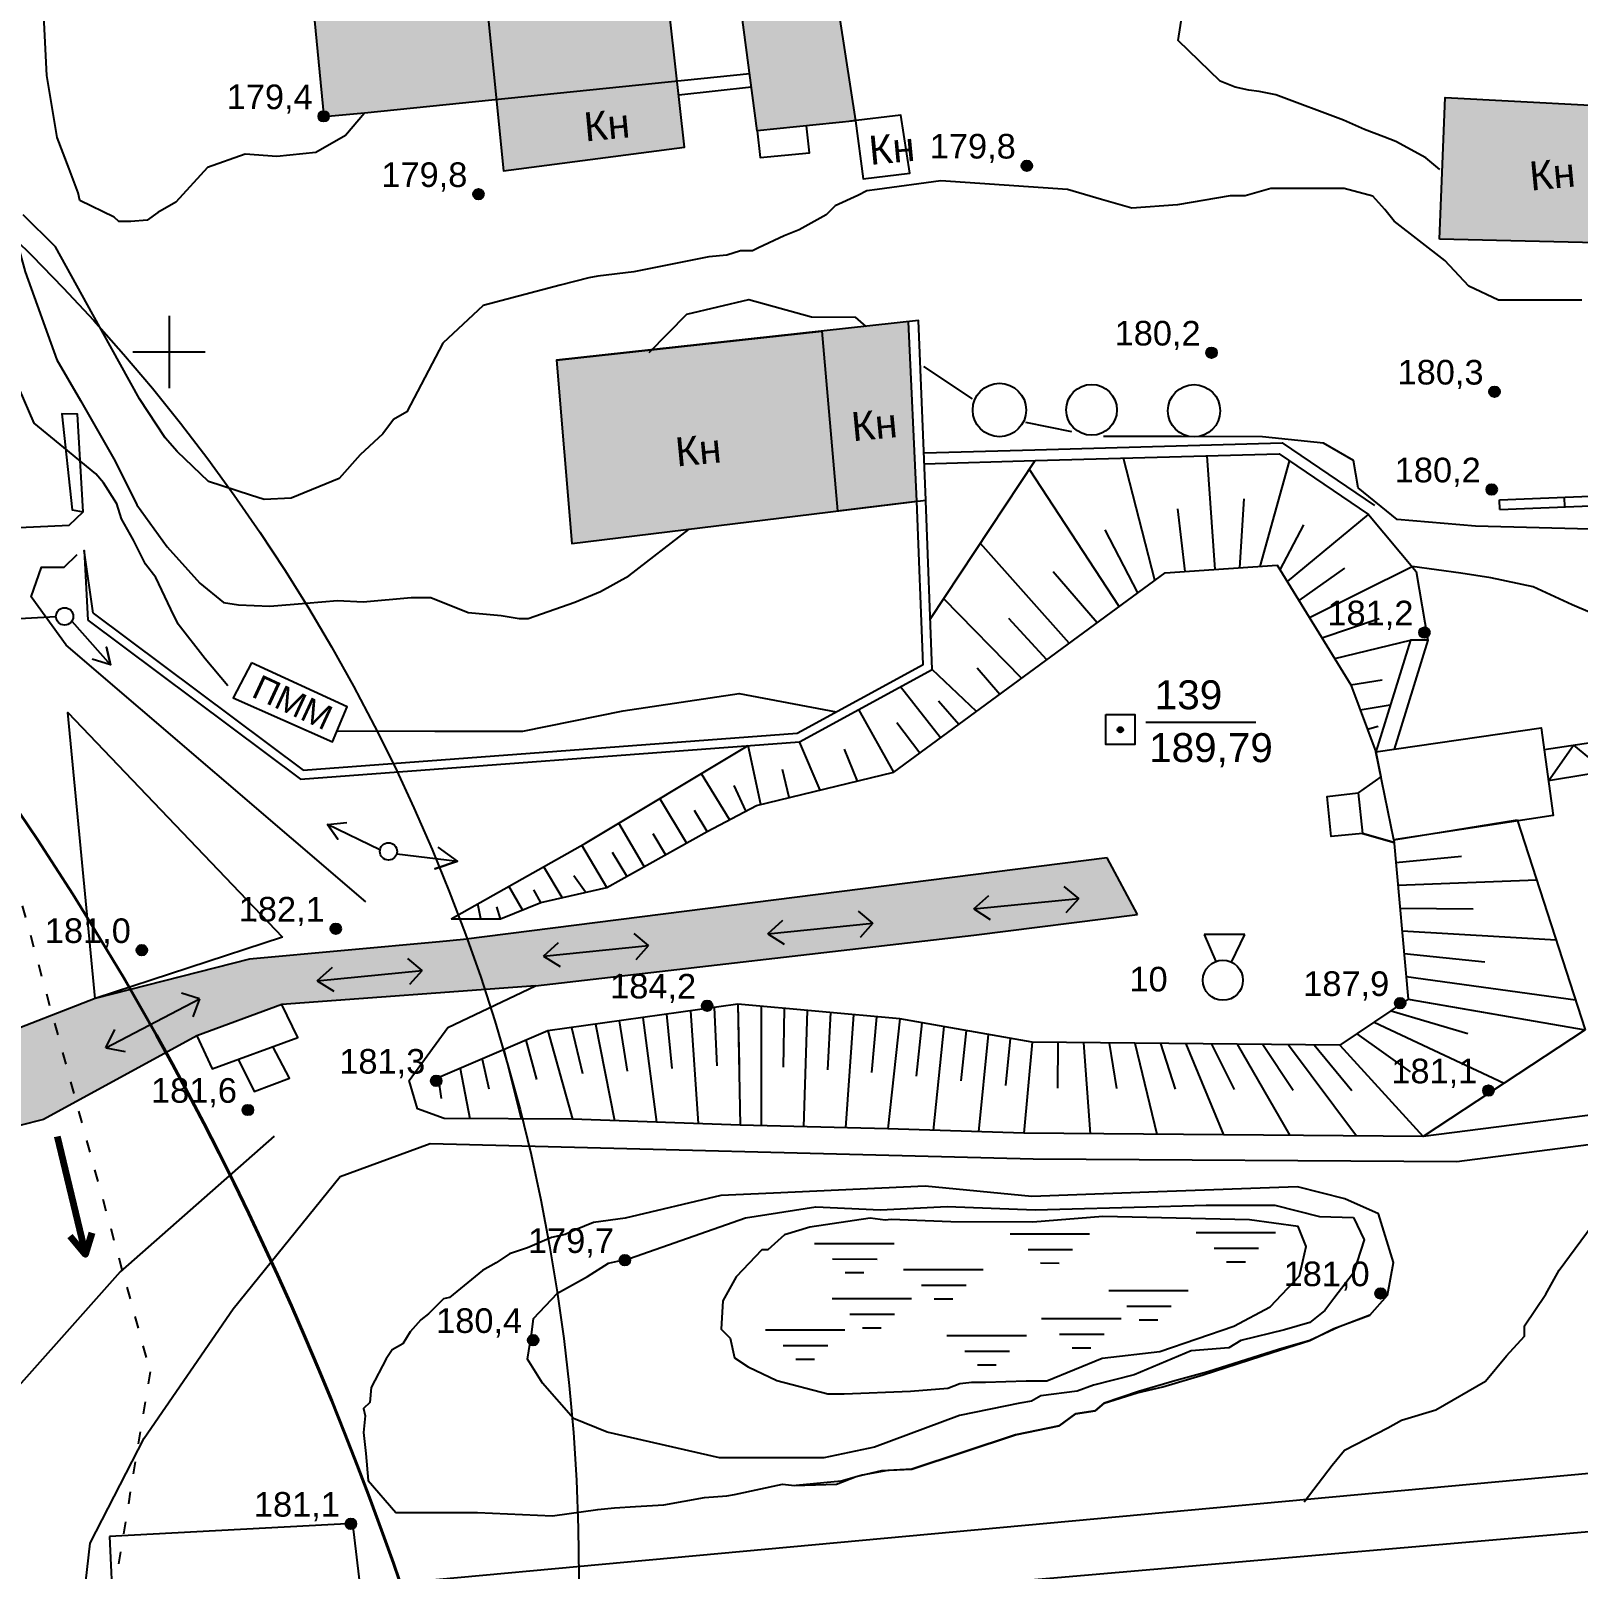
# Model space of a CAD drawing. Header units: millimetres. Extents: x 6127 to 9314, y 4730 to 7085.
# Drawn here: x 7380.9 to 7594.6, y 6031.9 to 6244.3 of the extents above; entities that cross this region are included whole.
import ezdxf

# ---------------------------------------------------------------- set-up
doc = ezdxf.new("R2010")
doc.units = ezdxf.units.MM
doc.header["$LTSCALE"] = 0.7
doc.linetypes.add('ACAD_ISO03W100', pattern=[30, 12, -18])
for name, color, linetype in [('болото', 84, 'Continuous'), ('відм', 14, 'Continuous'), ('горизонталі', 22, 'Continuous'), ('Откос', 7, 'Continuous'), ('чорн', 255, 'Continuous')]:
    doc.layers.add(name, color=color, linetype=linetype)
doc.layers.add('ИзосеймРадиус', color=90, linetype='Continuous', lineweight=30)
doc.styles.get("Standard").update_dxf_attribs({"font": 'arial.ttf'})

msp = doc.modelspace()

# ---------------------------------------------------------------- hatches: boundary and pattern name
at = {"ltscale": 0.2, "true_color": 0x000000, "transparency": 33554687}
h = msp.add_hatch(color=18, dxfattribs=at)
h.dxf.hatch_style = 1
h.paths.add_polyline_path([(7370.78, 6103.28), (7368.88, 6102.54), (7374.05, 6091.77), (7376.05, 6092.28)])
h.paths.add_polyline_path([(7383.86, 6108.36), (7370.78, 6103.28), (7376.05, 6092.28), (7382.64, 6093.97), (7387.13, 6096.42)])
h.paths.add_polyline_path([(7403.83, 6105.51), (7415.57, 6109.82), (7450.63, 6112.41), (7511.18, 6119.43), (7533.78, 6122.26), (7529.57, 6130.11), (7440.65, 6118.81), (7437.33, 6118.51), (7411.1, 6116.09), (7389.76, 6110.65), (7383.86, 6108.36), (7387.13, 6096.42)])
h.paths.add_polyline_path([(7374.05, 6091.77), (7368.88, 6102.54), (7347.88, 6094.38), (7333.47, 6087.53), (7323.83, 6080.6), (7320.84, 6074.05), (7315.75, 6054.86), (7314.59, 6043.47), (7324.86, 6032.14), (7325.59, 6042.21), (7330.12, 6063.92), (7333.85, 6076.02), (7340.94, 6082.76), (7350.12, 6085.65)])
h.paths.add_polyline_path([(7365.39, 6088.44), (7378.97, 6088.43), (7378.98, 6095.43), (7365.39, 6095.45)], flags=9)
h.paths.add_polyline_path([(7459.55, 6108.81), (7473.14, 6108.79), (7473.15, 6115.8), (7459.56, 6115.81)], flags=25)
at = {"layer": 'відм', "ltscale": 0.2, "true_color": 0x000000}
h = msp.add_hatch(color=18, dxfattribs=at)
h.dxf.hatch_style = 1
h.paths.add_polyline_path([(7422.08, 6232.53, 1), (7420.62, 6232.53, 1)])
h = msp.add_hatch(color=18, dxfattribs=at)
h.dxf.hatch_style = 1
h.paths.add_polyline_path([(7519.23, 6225.7, 1), (7517.76, 6225.7, 1)])
h = msp.add_hatch(color=18, dxfattribs=at)
h.dxf.hatch_style = 1
h.paths.add_polyline_path([(7443.46, 6221.77, 1), (7442, 6221.77, 1)])
h = msp.add_hatch(color=18, dxfattribs=at)
h.dxf.hatch_style = 1
h.paths.add_polyline_path([(7544.75, 6199.88, 1), (7543.29, 6199.88, 1)])
h = msp.add_hatch(color=18, dxfattribs=at)
h.dxf.hatch_style = 1
h.paths.add_polyline_path([(7583.84, 6194.49, 1), (7582.38, 6194.49, 1)])
h = msp.add_hatch(color=18, dxfattribs=at)
h.dxf.hatch_style = 1
h.paths.add_polyline_path([(7583.46, 6180.97, 1), (7581.99, 6180.98, 1)])
h = msp.add_hatch(color=18, dxfattribs=at)
h.dxf.hatch_style = 1
h.paths.add_polyline_path([(7574.16, 6161.22, 1), (7572.69, 6161.23, 1)])
h = msp.add_hatch(color=18, dxfattribs=at)
h.dxf.hatch_style = 1
h.paths.add_polyline_path([(7423.75, 6120.31, 1), (7422.29, 6120.31, 1)])
h = msp.add_hatch(color=18, dxfattribs=at)
h.dxf.hatch_style = 1
h.paths.add_polyline_path([(7396.96, 6117.34, 1), (7395.5, 6117.34, 1)])
h = msp.add_hatch(color=18, dxfattribs=at)
h.dxf.hatch_style = 1
h.paths.add_polyline_path([(7475.06, 6109.67, 1), (7473.6, 6109.67, 1)])
h = msp.add_hatch(color=18, dxfattribs=at)
h.dxf.hatch_style = 1
h.paths.add_polyline_path([(7570.81, 6110.02, 1), (7569.35, 6110.02, 1)])
h = msp.add_hatch(color=18, dxfattribs=at)
h.dxf.hatch_style = 1
h.paths.add_polyline_path([(7437.64, 6099.29, 1), (7436.18, 6099.3, 1)])
h = msp.add_hatch(color=18, dxfattribs=at)
h.dxf.hatch_style = 1
h.paths.add_polyline_path([(7582.99, 6097.95, 1), (7581.52, 6097.95, 1)])
h = msp.add_hatch(color=18, dxfattribs=at)
h.dxf.hatch_style = 1
h.paths.add_polyline_path([(7411.62, 6095.27, 1), (7410.16, 6095.27, 1)])
h = msp.add_hatch(color=18, dxfattribs=at)
h.dxf.hatch_style = 1
h.paths.add_polyline_path([(7463.7, 6074.52, 1), (7462.24, 6074.52, 1)])
h = msp.add_hatch(color=18, dxfattribs=at)
h.dxf.hatch_style = 1
h.paths.add_polyline_path([(7568.1, 6069.93, 1), (7566.64, 6069.93, 1)])
h = msp.add_hatch(color=18, dxfattribs=at)
h.dxf.hatch_style = 1
h.paths.add_polyline_path([(7451.02, 6063.47, 1), (7449.56, 6063.47, 1)])
at = {"layer": 'чорн', "ltscale": 0.2}
h = msp.add_hatch(color=2, dxfattribs=at)
h.dxf.hatch_style = 1
h.paths.add_polyline_path([(7089.1, 6451.68), (7081.98, 6435.76), (7110.77, 6424.73), (7117.27, 6440.45)])
h.paths.add_polyline_path([(7142.42, 6422.35), (7135.94, 6417.95), (7142.08, 6408.81), (7139.29, 6406.61), (7144.8, 6399.87), (7153.1, 6405.91), (7153.26, 6407.27)])
h.paths.add_polyline_path([(7167.57, 6467.14), (7161.37, 6460.44), (7176.32, 6447.96), (7186.31, 6458.86), (7181.36, 6462.95), (7177.65, 6459.21)])
h.paths.add_polyline_path([(7337.2, 6163.56), (7317.34, 6169.78), (7314.83, 6161.88), (7335.27, 6155.81)])
h.paths.add_polyline_path([(7442.68, 6259.93, -0.347605), (7442.59, 6260.83), (7441.99, 6266.81), (7439.88, 6293.76), (7415.69, 6291.4), (7421.32, 6233.26, -0.429974), (7422.08, 6232.52), (7426.98, 6232.96), (7445.21, 6234.83)])
h.paths.add_polyline_path([(7467.35, 6262.85), (7443.71, 6259.9, -0.319893), (7442.86, 6259.79), (7442.7, 6259.77), (7445.21, 6234.83), (7470.18, 6237.38)])
h.paths.add_polyline_path([(7470.18, 6237.38), (7445.21, 6234.83), (7446.19, 6224.99), (7471.19, 6228.29)])
h.paths.add_polyline_path([(7490.17, 6202.85), (7453.53, 6198.83), (7455.63, 6173.52), (7492.33, 6178.02)])
h.paths.add_polyline_path([(7502.15, 6204.16), (7490.17, 6202.85), (7492.33, 6178.02), (7503.32, 6179.37)])
h.paths.add_polyline_path([(7489.79, 6264.41), (7484.64, 6263.85), (7484.21, 6266.64), (7476.61, 6265.78), (7481.26, 6230.53), (7494.81, 6231.9)])
h.paths.add_polyline_path([(7605.91, 6233.57), (7576.31, 6235.14), (7575.5, 6215.55), (7605.11, 6214.88)])
h.paths.add_polyline_path([(7635.46, 6231.28), (7616.46, 6232.2), (7615.78, 6219.39), (7634.86, 6218.65)])
h.paths.add_polyline_path([(7629.1, 6237.04), (7616.76, 6237.44), (7616.46, 6232.2), (7629.1, 6231.59)])
h.paths.add_polyline_path([(7541.73, 6281.35), (7539.44, 6275.22), (7543.85, 6273.77), (7543.04, 6272.05), (7551.3, 6269.4), (7552.62, 6272.72), (7578.65, 6264.84), (7579.55, 6267.98), (7579.55, 6269.81)])
h.paths.add_polyline_path([(7607.16, 6261.15), (7582.56, 6262.48), (7582.55, 6254.24), (7607.15, 6253.63)])
h.paths.add_polyline_path([(7657.49, 6203.44), (7643.22, 6202.27), (7645.02, 6189.86), (7658.59, 6191.58)])
h.paths.add_polyline_path([(7634.29, 6198.53), (7600.66, 6194.64), (7601.56, 6187.72), (7601.95, 6184.1), (7635.22, 6188.13)])
h.paths.add_polyline_path([(7643.46, 6096.07), (7629.22, 6094.03), (7629.87, 6087.95), (7632.94, 6088.41), (7633.21, 6086.21), (7636.12, 6086.6), (7635.87, 6088.8), (7638.97, 6089.28), (7639.31, 6086.81), (7642.08, 6087.17), (7641.78, 6089.71), (7644.34, 6090.06)])
h.paths.add_polyline_path([(7094.55, 6434.2), (7101.96, 6431.47), (7104.38, 6438.05), (7096.97, 6440.78)], flags=24)
h.paths.add_polyline_path([(7139.86, 6410.84), (7144.87, 6404.74), (7150.29, 6409.18), (7145.27, 6415.29)], flags=25)
h.paths.add_polyline_path([(7168.77, 6455.18), (7176.18, 6452.45), (7178.6, 6459.03), (7171.19, 6461.76)], flags=24)
h.paths.add_polyline_path([(7427.66, 6260.39), (7435.96, 6261.18), (7435.18, 6269.38), (7426.88, 6268.59)], flags=24)
h.paths.add_polyline_path([(7452.2, 6247.57), (7460.5, 6248.36), (7459.72, 6256.56), (7451.42, 6255.77)], flags=24)
h.paths.add_polyline_path([(7456.28, 6226.73), (7464.58, 6227.52), (7463.8, 6235.73), (7455.5, 6234.94)], flags=24)
h.paths.add_polyline_path([(7468.9, 6181.83), (7477.2, 6182.62), (7476.42, 6190.83), (7468.12, 6190.04)], flags=24)
h.paths.add_polyline_path([(7493.22, 6185.32), (7501.53, 6186.11), (7500.75, 6194.32), (7492.44, 6193.53)], flags=24)
h.paths.add_polyline_path([(7480.81, 6242.64), (7489.11, 6243.43), (7488.33, 6251.63), (7480.02, 6250.84)], flags=24)
h.paths.add_polyline_path([(7586.89, 6219.95), (7595.2, 6220.74), (7594.42, 6228.94), (7586.11, 6228.15)], flags=24)
h.paths.add_polyline_path([(7621.86, 6220.53), (7630.16, 6221.32), (7629.38, 6229.53), (7621.08, 6228.74)], flags=24)
h.paths.add_polyline_path([(7544.36, 6271.72), (7552.66, 6272.51), (7551.88, 6280.71), (7543.58, 6279.92)], flags=24)
h.paths.add_polyline_path([(7589.26, 6253.03), (7597.57, 6253.82), (7596.79, 6262.03), (7588.48, 6261.24)], flags=9)
h.paths.add_polyline_path([(7647.29, 6193.03), (7655.59, 6193.82), (7654.81, 6202.03), (7646.51, 6201.24)], flags=24)
h.paths.add_polyline_path([(7615.11, 6184.68), (7623.41, 6185.47), (7622.63, 6193.68), (7614.33, 6192.89)], flags=25)
h.paths.add_polyline_path([(7631.58, 6087.21), (7639.89, 6088), (7639.1, 6096.2), (7630.8, 6095.41)], flags=9)
at = {"layer": 'чорн', "ltscale": 0.2, "true_color": 0x000000}
h = msp.add_hatch(color=18, dxfattribs=at)
h.dxf.hatch_style = 1
h.paths.add_polyline_path([(7531.79, 6147.8, 1), (7531.04, 6147.8, 1)])
h = msp.add_hatch(color=18, dxfattribs=at)
h.dxf.hatch_style = 1
h.paths.add_polyline_path([(7425.85, 6038.1, 1), (7424.38, 6038.1, 1)])

# ---------------------------------------------------------------- linework, layer by layer
at = {"color": 18, "ltscale": 0.2, "true_color": 0x000000, "transparency": 33554687}
for points in [[(7533.78, 6122.26), (7529.57, 6130.11)], [(7437.33, 6118.51), (7411.1, 6116.09), (7389.76, 6110.65), (7347.88, 6094.38)], [(7450.63, 6112.41), (7415.57, 6109.82)]]:
    msp.add_lwpolyline(points, dxfattribs=at)
at = {"color": 1, "ltscale": 0.2, "transparency": 33554687}
for centre, radius in [((7198.6, 6030.85), 258), ((7156.58, 5857.88), 246)]:
    msp.add_circle(centre, radius, dxfattribs=at)
at = {"layer": 'болото', "color": 18, "ltscale": 0.2, "true_color": 0x000000}
for points in [[(7489.17, 6076.85), (7500.15, 6076.83)], [(7516.19, 6078.18), (7527.17, 6078.17)], [(7541.9, 6078.34), (7552.87, 6078.33)], [(7491.65, 6074.69), (7497.8, 6074.68)], [(7518.66, 6076.02), (7524.82, 6076.02)], [(7544.37, 6076.18), (7550.52, 6076.18)], [(7493.38, 6072.8), (7495.96, 6072.8)], [(7501.47, 6073.25), (7512.45, 6073.23)], [(7520.39, 6074.14), (7522.98, 6074.13)], [(7546.1, 6074.3), (7548.69, 6074.29)], [(7503.95, 6071.09), (7510.1, 6071.08)], [(7529.82, 6070.34), (7540.79, 6070.33)], [(7491.58, 6069.22), (7502.56, 6069.21)], [(7505.68, 6069.2), (7508.26, 6069.2)], [(7532.29, 6068.18), (7538.44, 6068.18)], [(7494.05, 6067.06), (7500.21, 6067.06)], [(7520.54, 6066.46), (7531.52, 6066.45)], [(7534.02, 6066.3), (7536.61, 6066.29)], [(7482.38, 6064.92), (7493.36, 6064.9)], [(7495.78, 6065.18), (7498.37, 6065.17)], [(7507.45, 6064.11), (7518.43, 6064.1)], [(7523.02, 6064.31), (7529.17, 6064.3)], [(7484.85, 6062.76), (7491, 6062.75)], [(7509.92, 6061.95), (7516.08, 6061.95)], [(7524.75, 6062.42), (7527.34, 6062.42)], [(7486.58, 6060.87), (7489.17, 6060.87)], [(7511.66, 6060.07), (7514.24, 6060.06)]]:
    msp.add_lwpolyline(points, dxfattribs=at)
at = {"layer": 'відм', "color": 18, "ltscale": 0.2, "true_color": 0x000000}
for centre in [(7421.35, 6232.53), (7518.49, 6225.7), (7442.73, 6221.77), (7544.02, 6199.88), (7583.11, 6194.49), (7582.72, 6180.98), (7573.42, 6161.22), (7423.02, 6120.31), (7396.23, 6117.34), (7474.33, 6109.67), (7570.08, 6110.02), (7436.91, 6099.3), (7582.26, 6097.95), (7410.89, 6095.27), (7462.97, 6074.52), (7567.37, 6069.93), (7450.29, 6063.47)]:
    msp.add_circle(centre, 0.733, dxfattribs=at)
at = {"layer": 'горизонталі', "color": 18, "true_color": 0x000000}
for points in [[(7575.55, 6225.17), (7573.63, 6226.78), (7569.48, 6229.07), (7567.82, 6229.69), (7565.13, 6230.73), (7562.22, 6231.98), (7552.89, 6235.52), (7550.61, 6235.94), (7549.16, 6236.15), (7547.29, 6236.56), (7545.22, 6237.4), (7539.41, 6243.01), (7540.04, 6247.15), (7542.92, 6249.81), (7545.78, 6252.33), (7548.49, 6254.33), (7548.9, 6254.74), (7551.4, 6255.78), (7560.88, 6259.71), (7566.83, 6262.94)], [(7410.52, 6227.29), (7405.32, 6225.48), (7400.93, 6220.68), (7398.44, 6219.23), (7396.98, 6218.2), (7394.7, 6217.99), (7393.04, 6217.99), (7392.42, 6218.62), (7387.65, 6220.9), (7387.44, 6221.94), (7386.2, 6225.26), (7384.55, 6229.62), (7383.1, 6238.16), (7382.7, 6246.39)], [(7426.98, 6232.96), (7424.38, 6229.9), (7420.27, 6227.54), (7414.88, 6226.98), (7410.52, 6227.29)], [(7595.18, 6207.12), (7583.65, 6207.13), (7579.55, 6209.07), (7576.22, 6212.63), (7569.25, 6218.05), (7567.95, 6219.65), (7566.29, 6221.52), (7562.35, 6222.57), (7559.24, 6222.57), (7552.19, 6222.58), (7548.66, 6221.54), (7546.58, 6221.55), (7539.32, 6220.31), (7533.01, 6219.83), (7528.8, 6221.02), (7524.12, 6222.44), (7506.61, 6223.62), (7497.83, 6222.43), (7496.37, 6222.23), (7495.13, 6221.61), (7492.01, 6220.16), (7490.77, 6218.91), (7487.03, 6216.84), (7484.95, 6216.02), (7481.42, 6214.36), (7480.59, 6213.95), (7478.93, 6213.95), (7477.07, 6213.33), (7474.58, 6213.12), (7464.2, 6211.06), (7459.22, 6210.44), (7457.97, 6210.24), (7454.03, 6209.21), (7443.38, 6206.42), (7437.83, 6201.18), (7432.86, 6191.73), (7430.98, 6190.67), (7429.52, 6188.69), (7426.41, 6185.79), (7423.5, 6182.48), (7416.86, 6179.79), (7413.12, 6179.58), (7411.25, 6180.21), (7405.45, 6182.08), (7401.09, 6186.24), (7399.44, 6188.11), (7395.92, 6193.52), (7389.48, 6205.15), (7384.3, 6214.52), (7379.83, 6218.92)], [(7378.17, 6218.09), (7380.13, 6211.06), (7384.5, 6198.89), (7387.74, 6193.28), (7392.56, 6184.9), (7395.53, 6178.88), (7399.75, 6173.06), (7404.23, 6168.03), (7407.52, 6165.36), (7409.58, 6165.06), (7413.93, 6164.85), (7418.91, 6165.26), (7423.27, 6165.67), (7426.8, 6165.46), (7433.44, 6166.07), (7436.14, 6166.07), (7441.32, 6163.99), (7445.88, 6163.57), (7448.37, 6163.15), (7449.62, 6163.15), (7456.05, 6165.42), (7459.58, 6166.87), (7463.53, 6169.06), (7471.86, 6175.49)], [(7466.34, 6199.91), (7471.52, 6205.2), (7480.07, 6207.24), (7488.74, 6204.82), (7494.76, 6204.81), (7496.23, 6203.49)], [(7504.2, 6197.98), (7510.93, 6193.52)], [(7408.11, 6153.86), (7405, 6157.6), (7401.27, 6162.38), (7400.24, 6164.45), (7398.17, 6168.81), (7396.72, 6170.68), (7395.06, 6174), (7393.41, 6176.91), (7392.79, 6178.99), (7390.92, 6181.89), (7389.89, 6183.14), (7385.43, 6186.8), (7381.34, 6190.16), (7379.3, 6194.92)], [(7518.33, 6190.29), (7524.68, 6189)], [(7596.31, 6175.49), (7580.49, 6175.9), (7569.65, 6176.83), (7564.29, 6181.19), (7563.63, 6184.99), (7559.46, 6187.36), (7551.03, 6188.28), (7539.84, 6188.3), (7529.07, 6188.31)], [(7694.05, 6173.86), (7688.86, 6173.45), (7685.54, 6171.59), (7677.65, 6169.94), (7666.24, 6167.87), (7665.2, 6167.67), (7662.5, 6167.26), (7660.01, 6166.64), (7657.11, 6165.81), (7654.62, 6165.4), (7639.88, 6161.47), (7638.22, 6161.06), (7629.3, 6159.2), (7625.35, 6158.79), (7617.26, 6158.39), (7612.08, 6159.85), (7601.7, 6161.93), (7597.14, 6163.6), (7596.31, 6164.01), (7593.82, 6165.05), (7588.43, 6167.55), (7582.62, 6168.8), (7578.47, 6169.43), (7571.74, 6170.33)], [(7556.79, 6041.15), (7560.69, 6046.21), (7562.36, 6048.28), (7568.38, 6051.38), (7570.24, 6052.42), (7575.02, 6053.87), (7581.87, 6057.8), (7584.78, 6061.32), (7587.27, 6064.02), (7587.27, 6065.47), (7590.18, 6069.82), (7592.05, 6073.14), (7597.25, 6080.19), (7597.67, 6082.26), (7599.75, 6085.37), (7601.82, 6088.69), (7603.7, 6092.22), (7605.36, 6095.95)], [(7565.9, 6066.95), (7561.55, 6065.29), (7557.6, 6063.43), (7553.24, 6062.19), (7543.49, 6059.09), (7538.92, 6057.85), (7533.94, 6056.4), (7529.17, 6054.75), (7527.92, 6053.71), (7525.22, 6053.3), (7522.94, 6051.64), (7516.92, 6050.41), (7502.6, 6045.65), (7499.28, 6045.45), (7495.75, 6044.83), (7492.84, 6044), (7486.62, 6043.39)]]:
    msp.add_lwpolyline(points, dxfattribs=at)
at = {"layer": 'горизонталі', "color": 18, "ltscale": 0.5, "true_color": 0x000000}
msp.add_lwpolyline([(7423.2, 6147.63), (7436.69, 6147.61), (7448.88, 6147.6), (7462.73, 6150.41), (7478.77, 6152.82), (7492.15, 6150.26)], dxfattribs=at)
at = {"layer": 'горизонталі', "color": 18, "true_color": 0x000000}
for points in [[(7447.03, 6075.39), (7445.16, 6074.14), (7443.29, 6073.11), (7438.72, 6069.38), (7437.89, 6069.17), (7435.81, 6067.1), (7434.77, 6066.27), (7433.32, 6064.61), (7432.28, 6062.96), (7430.83, 6062.13), (7430, 6060.88), (7427.92, 6056.94), (7427.71, 6054.87), (7426.87, 6054.04), (7427.08, 6053), (7426.87, 6050.72), (7427.16, 6047.84), (7427.49, 6044.08), (7431.33, 6039.67), (7442.58, 6039.69), (7452.95, 6039.22), (7459.23, 6040.1), (7461.51, 6040.31), (7464.41, 6040.51), (7468.36, 6040.71), (7473.96, 6041.74), (7477.07, 6041.95), (7478.11, 6042.15), (7484.75, 6043.6), (7486.41, 6043.39), (7492.22, 6043.59), (7494.92, 6044.62), (7498.45, 6045.45), (7502.6, 6045.65), (7516.92, 6050.41), (7522.94, 6051.64), (7525.22, 6053.3), (7527.92, 6053.71), (7529.17, 6054.75), (7533.73, 6056.2), (7537.26, 6057.02), (7542.86, 6058.68), (7552.41, 6061.78), (7557.6, 6063.43), (7560.92, 6065.09), (7565.9, 6066.95), (7568.3, 6069.71), (7569.16, 6074.21), (7567.07, 6080.93), (7562.43, 6082.99), (7555.9, 6084.65), (7536.57, 6083.95), (7519.17, 6083.32), (7504.47, 6084.75), (7483.51, 6083.78), (7476.23, 6083.44), (7463.01, 6080.35), (7458.65, 6079.73), (7456.16, 6078.7), (7454.71, 6078.08), (7452.84, 6077.66), (7449.52, 6076.21)], [(7563.64, 6080.44), (7565.09, 6077.32), (7563.63, 6072.76), (7560.93, 6069.24), (7559.68, 6067.58), (7557.6, 6065.92), (7554.08, 6064.89), (7548.06, 6063.44), (7546.4, 6062.41), (7541.21, 6062), (7533.32, 6058.69), (7527.72, 6057.24), (7525.43, 6056.41), (7520.45, 6055.8), (7519.16, 6055.05), (7517.55, 6054.76), (7509.18, 6053.09), (7497.45, 6048.7), (7490.43, 6047.2), (7476.03, 6047.21), (7460.5, 6050.77), (7455.85, 6052.67), (7451.57, 6057.54), (7449.5, 6060.86), (7450.13, 6064.59), (7450.34, 6066.46), (7453.66, 6069.98), (7457.81, 6072.26), (7460.72, 6074.13), (7463.62, 6074.75), (7479.61, 6080.37), (7489.35, 6081.91), (7498.29, 6081.49), (7507.5, 6081.96), (7519.63, 6081.5), (7536.72, 6081.96), (7543.27, 6082.14), (7552.77, 6082.13), (7558.92, 6080.56)], [(7498.9, 6080.03), (7496.83, 6080.31), (7488.53, 6079.07), (7485, 6078.04), (7482.71, 6075.97), (7481.88, 6075.97), (7478.35, 6072.24), (7476.48, 6068.92), (7476.27, 6064.98), (7477.51, 6063.73), (7478.13, 6061.03), (7480, 6059.79), (7483.94, 6057.91), (7490.99, 6056.04), (7493.27, 6056.04), (7502.4, 6056.44), (7507.59, 6056.85), (7509.25, 6057.47), (7510.91, 6057.68), (7512.78, 6057.67), (7518.38, 6057.87), (7521.26, 6057.87), (7528.88, 6060.99), (7536.87, 6061.89), (7547.09, 6065.39), (7552.12, 6068.06), (7556.18, 6072.37), (7557.09, 6076.41), (7555.97, 6079.18), (7549.26, 6080.09), (7528.99, 6080.55), (7519.33, 6079.79), (7508, 6079.8), (7499.76, 6080.13)]]:
    msp.add_lwpolyline(points, close=True, dxfattribs=at)
at = {"layer": 'ИзосеймРадиус', "color": 5, "lineweight": 40, "ltscale": 0.2, "transparency": 33554687}
for centre in [(7154.81, 5857.6), (7118.92, 5799.44)]:
    msp.add_ellipse(centre, major_axis=(6.57, -414.64), ratio=0.737732, dxfattribs=at)
at = {"layer": 'Откос', "color": 18, "ltscale": 0.15, "true_color": 0x000000}
for p, q in [((7569.18, 6132.6), (7586.25, 6135.34)), ((7569.47, 6129.46), (7578.53, 6130.33)), ((7569.75, 6126.31), (7588.93, 6127.05)), ((7570.04, 6123.17), (7580.16, 6123.04)), ((7570.33, 6120.02), (7591.62, 6118.76)), ((7570.61, 6116.88), (7581.79, 6115.75)), ((7570.9, 6113.73), (7594.3, 6110.47)), ((7472.02, 6108.96), (7473.1, 6093.39)), ((7475.3, 6109.42), (7475.65, 6101.35)), ((7478.58, 6109.87), (7478.89, 6093.18)), ((7478.58, 6109.87), (7478.74, 6101.53)), ((7481.78, 6109.59), (7481.8, 6093.11)), ((7484.97, 6109.3), (7484.84, 6101.17)), ((7488.16, 6109.02), (7487.62, 6092.96)), ((7491.36, 6108.73), (7490.94, 6100.81)), ((7568.82, 6108.99), (7579.43, 6105.82)), ((7571.18, 6110.59), (7595.64, 6106.33)), ((7571.18, 6110.59), (7583.41, 6108.46)), ((7455.6, 6106.67), (7457.12, 6100.29)), ((7458.89, 6107.13), (7461.52, 6093.8)), ((7462.17, 6107.59), (7463.29, 6100.64)), ((7465.45, 6108.05), (7467.31, 6093.59)), ((7468.73, 6108.5), (7469.47, 6101)), ((7494.55, 6108.45), (7493.45, 6092.81)), ((7497.74, 6108.16), (7497.05, 6100.45)), ((7500.93, 6107.88), (7499.27, 6092.66)), ((7500.93, 6107.88), (7499.27, 6092.66)), ((7503.99, 6107.33), (7503.19, 6099.95)), ((7507.04, 6106.79), (7505.54, 6092.46)), ((7566.46, 6107.4), (7584.44, 6098.97)), ((7449.29, 6104.91), (7450.74, 6099.47)), ((7452.32, 6106.22), (7455.73, 6094.01)), ((7452.32, 6106.22), (7455.73, 6094.01)), ((7510.09, 6106.25), (7509.38, 6099.3)), ((7513.14, 6105.7), (7511.8, 6092.26)), ((7516.19, 6105.16), (7515.56, 6098.66)), ((7519.24, 6104.62), (7518.07, 6092.06)), ((7519.24, 6104.62), (7518.07, 6092.06)), ((7522.78, 6104.58), (7522.72, 6098.3)), ((7526.32, 6104.55), (7527.26, 6091.99)), ((7529.86, 6104.52), (7530.86, 6098.23)), ((7533.4, 6104.48), (7536.46, 6091.91)), ((7536.94, 6104.45), (7539, 6098.16)), ((7540.48, 6104.42), (7545.65, 6091.83)), ((7564.09, 6105.81), (7571.46, 6100.55)), ((7443.23, 6102.3), (7444.17, 6098.17)), ((7446.26, 6103.61), (7448.64, 6094.03)), ((7544.02, 6104.38), (7547.14, 6098.09)), ((7547.56, 6104.35), (7554.84, 6091.76)), ((7551.11, 6104.32), (7555.27, 6098.02)), ((7554.65, 6104.28), (7564.04, 6091.68)), ((7558.19, 6104.25), (7563.41, 6097.95)), ((7561.73, 6104.21), (7573.23, 6091.61)), ((7561.73, 6104.21), (7573.23, 6091.61)), ((7440.2, 6100.99), (7441.55, 6094.06)), ((7437.17, 6099.69), (7437.59, 6096.88))]:
    msp.add_line(p, q, dxfattribs=at)
at = {"layer": 'чорн', "color": 18, "ltscale": 0.2, "true_color": 0x000000, "transparency": 33554687}
for p, q in [((7399.99, 6204.99), (7399.99, 6194.99)), ((7394.99, 6199.99), (7404.99, 6199.99)), ((7394.99, 6199.99), (7394.99, 6199.99)), ((7394.99, 6199.99), (7399.99, 6199.99))]:
    msp.add_line(p, q, dxfattribs=at)
at = {"layer": 'чорн', "color": 18, "ltscale": 0.15, "true_color": 0x000000}
for p, q in [((7544.52, 6169.94), (7543.39, 6185.63)), ((7531.26, 6164.82), (7518.85, 6183.75)), ((7536.2, 6168.45), (7531.86, 6185.31)), ((7550.73, 6170.36), (7554.79, 6184.91)), ((7547.94, 6170.17), (7548.52, 6179.67)), ((7583.85, 6178.2), (7583.79, 6179.54)), ((7592.81, 6178.57), (7592.76, 6179.9)), ((7540.37, 6169.66), (7539.36, 6178.3)), ((7554.49, 6168.26), (7565.69, 6177.51)), ((7533.84, 6166.72), (7529.3, 6175.43)), ((7553.5, 6169.87), (7556.75, 6176.09)), ((7524.35, 6159.74), (7512.09, 6173.53)), ((7528.2, 6162.57), (7522.15, 6169.63)), ((7556.11, 6165.63), (7562.44, 6170.1)), ((7557.56, 6163.28), (7571.74, 6170.33)), ((7517.77, 6154.9), (7507.03, 6165.88)), ((7521.24, 6157.45), (7516, 6163.16)), ((7559.26, 6160.51), (7567.19, 6163.15)), ((7561.04, 6157.62), (7571.48, 6160.16)), ((7511.52, 6150.31), (7505.43, 6156.13)), ((7514.75, 6152.68), (7511.61, 6156.29)), ((7506.58, 6146.68), (7501.02, 6153.72)), ((7563.26, 6154.01), (7567.58, 6154.68)), ((7509.1, 6148.53), (7506.3, 6151.76)), ((7500.13, 6141.93), (7495.28, 6150.59)), ((7564.55, 6150.54), (7568.71, 6151.23)), ((7503.71, 6144.56), (7500.54, 6148.73)), ((7565.55, 6147.86), (7567.04, 6148.27)), ((7481.76, 6137.49), (7480, 6145.6)), ((7489.92, 6139.46), (7487.11, 6146.13)), ((7495.1, 6140.71), (7493.31, 6145.11)), ((7477.41, 6135.38), (7473.53, 6141.72)), ((7485.68, 6138.44), (7484.75, 6142.32)), ((7479.69, 6136.58), (7478.08, 6140.08)), ((7471.49, 6132.16), (7467.79, 6138.28)), ((7474.34, 6133.76), (7472.57, 6136.62)), ((7465.62, 6128.89), (7462.11, 6134.87)), ((7586.25, 6135.34), (7595.64, 6106.33)), ((7468.58, 6130.54), (7466.89, 6133.41)), ((7569.18, 6132.6), (7571.18, 6110.59)), ((7460.46, 6126.02), (7457, 6131.83)), ((7463.21, 6127.55), (7461.27, 6130.83)), ((7454.28, 6124.62), (7451.75, 6128.88)), ((7448.81, 6122.93), (7446.92, 6126.17)), ((7457.53, 6125.35), (7455.9, 6127.63)), ((7451.33, 6123.95), (7450.4, 6125.66)), ((7445.76, 6121.68), (7445.28, 6123.33)), ((7478.58, 6109.87), (7452.32, 6106.22)), ((7500.93, 6107.88), (7478.58, 6109.87)), ((7571.18, 6110.59), (7561.73, 6104.21)), ((7519.24, 6104.62), (7500.93, 6107.88)), ((7403.83, 6105.51), (7382.64, 6093.97)), ((7452.32, 6106.22), (7437.17, 6099.69)), ((7561.73, 6104.21), (7519.24, 6104.62)), ((7595.64, 6106.33), (7573.23, 6091.61)), ((7382.64, 6093.97), (7350.12, 6085.65)), ((7455.73, 6094.01), (7438.01, 6094.08)), ((7478.89, 6093.18), (7455.73, 6094.01)), ((7499.27, 6092.66), (7478.89, 6093.18)), ((7518.07, 6092.06), (7499.27, 6092.66)), ((7573.23, 6091.61), (7518.07, 6092.06))]:
    msp.add_line(p, q, dxfattribs=at)
at = {"layer": 'чорн', "color": 18, "ltscale": 0.2, "true_color": 0x000000}
for p, q in [((7534.95, 6148.85), (7550.14, 6148.84)), ((7548.6, 6119.53), (7543.01, 6119.53)), ((7543.01, 6119.53), (7544.6, 6115.78)), ((7546.75, 6115.7), (7548.6, 6119.53))]:
    msp.add_line(p, q, dxfattribs=at)
at = {"layer": 'чорн', "color": 18, "true_color": 0x000000}
for points in [[(7480.22, 6238.41), (7426.98, 6232.96), (7421.4, 6232.45), (7415.69, 6291.4), (7439.88, 6293.76), (7441.99, 6266.81), (7446.19, 6224.99), (7471.19, 6228.29), (7467.35, 6262.85), (7442.7, 6259.77)], [(7474.36, 6265.44), (7476.61, 6265.78), (7484.21, 6266.64), (7484.64, 6263.85), (7489.79, 6264.41), (7494.81, 6231.9), (7481.26, 6230.53), (7476.61, 6265.78)], [(7480.46, 6236.56), (7470.4, 6235.45)], [(7494.81, 6231.9), (7495.89, 6223.91), (7502.34, 6224.68), (7501.09, 6232.7), (7494.14, 6231.86)], [(7481.26, 6230.53), (7481.64, 6226.85), (7488.48, 6227.5), (7488.06, 6231.23)], [(7372.58, 6195.88), (7371.13, 6197.16), (7371.61, 6208.48), (7372.99, 6208.87), (7372.58, 6195.88), (7373.11, 6184.4), (7374.13, 6178.89), (7377.32, 6175.63), (7386.17, 6176.04), (7388.12, 6177.88), (7387.33, 6191.41), (7385.19, 6191.42), (7386.6, 6178.18), (7388.12, 6177.88)]]:
    msp.add_lwpolyline(points, dxfattribs=at)
at = {"layer": 'чорн', "color": 18, "ltscale": 0.15, "true_color": 0x000000}
for points in [[(7575.5, 6215.55), (7576.31, 6235.14), (7605.91, 6233.57), (7605.11, 6214.88), (7575.5, 6215.55)], [(7453.53, 6198.83), (7455.63, 6173.52), (7504.53, 6179.52), (7503.55, 6204.31), (7453.53, 6198.83), (7490.17, 6202.85), (7492.33, 6178.02), (7503.32, 6179.37), (7502.15, 6204.16)], [(7504.29, 6186.05), (7519.62, 6186.48), (7553.78, 6187.41), (7566.54, 6178.75)], [(7504.33, 6184.55), (7519.66, 6184.98), (7553.34, 6185.9), (7565.69, 6177.51)], [(7505.16, 6163.06), (7519.66, 6184.98)], [(7583.79, 6179.54), (7634.89, 6181.61)], [(7388.78, 6162.94), (7418.16, 6140.95), (7487.11, 6146.13), (7505.43, 6156.13), (7504.53, 6179.42)], [(7389.5, 6163.91), (7418.52, 6142.19), (7486.76, 6147.32), (7504.19, 6156.83), (7503.32, 6179.37)], [(7583.85, 6178.2), (7634.94, 6180.28)], [(7565.69, 6177.51), (7572.29, 6169.66), (7573.9, 6160.16), (7571.48, 6160.16), (7566.71, 6144.75), (7589.56, 6148.08), (7591.23, 6135.93), (7569.18, 6132.6), (7566.71, 6144.75), (7567.41, 6141.29), (7564.25, 6139.08), (7564.85, 6133.45), (7569.22, 6132.2), (7564.85, 6133.45), (7560.56, 6133.05), (7559.97, 6138.59), (7564.25, 6139.08)], [(7427.19, 6124.04), (7385.78, 6159.48), (7380.92, 6166.17), (7382.37, 6170.26), (7385.49, 6170.26), (7387.31, 6172)], [(7389.5, 6163.91), (7388.24, 6172.55), (7388.78, 6162.94)], [(7438.95, 6121.69), (7445.76, 6121.68), (7451.33, 6123.95), (7460.46, 6126.02), (7474.34, 6133.76), (7481.13, 6137.34), (7500.13, 6141.93), (7537.59, 6169.47), (7553.1, 6170.52), (7563.26, 6154.01), (7566.71, 6144.75)], [(7573.9, 6160.16), (7569.24, 6145.12)], [(7589.98, 6145.05), (7622.85, 6149.98), (7621.98, 6156.07), (7642.13, 6159.13), (7644.42, 6145.04), (7624.18, 6141.61), (7622.85, 6149.98), (7623.45, 6146.19), (7590.57, 6140.74), (7594.02, 6145.66), (7598.44, 6142.05), (7601.02, 6146.71), (7605.2, 6143.17), (7607.82, 6147.73), (7611.92, 6144.28), (7614.34, 6148.71), (7618.46, 6145.37), (7620.69, 6149.66), (7623.18, 6147.93)], [(7415.68, 6119.13), (7389.76, 6110.65), (7386.01, 6150.18), (7415.68, 6119.13)], [(7438.95, 6121.69), (7457.52, 6132.13), (7480, 6145.6)], [(7529.57, 6130.11), (7440.65, 6118.81), (7437.33, 6118.51)], [(7443.05, 6121.68), (7442.63, 6123.76)], [(7438.01, 6094.08), (7434.32, 6095.43), (7433.16, 6099.35), (7438.51, 6106.68), (7450.63, 6112.41), (7511.18, 6119.43), (7533.78, 6122.26)], [(7403.83, 6105.51), (7405.94, 6100.94), (7417.78, 6105.3), (7415.57, 6109.82), (7403.83, 6105.51)], [(7697.19, 6107.47), (7573.23, 6091.61)], [(7387.66, 6022.89), (7389.09, 6035.44), (7396.55, 6049.92), (7408.85, 6067.8), (7423.64, 6086.06), (7436.04, 6090.66), (7519.39, 6088.53), (7577.92, 6088.16), (7698.44, 6103.71)], [(7409.55, 6102.27), (7411.76, 6097.81), (7416.62, 6099.68), (7414.33, 6104.03)]]:
    msp.add_lwpolyline(points, dxfattribs=at)
at = {"layer": 'чорн', "color": 18, "ltscale": 0.2, "true_color": 0x000000}
for points in [[(7384.37, 6163.38), (7375.94, 6162.93), (7378.84, 6164.54), (7375.94, 6162.93), (7378.86, 6161.46)], [(7386.54, 6162.78), (7391.88, 6156.78), (7391.37, 6159.21), (7391.88, 6156.78), (7389.35, 6157.55)], [(7429.13, 6131.23), (7421.89, 6134.71), (7423.3, 6132.66), (7421.89, 6134.71), (7424.53, 6134.98)], [(7431.44, 6130.64), (7439.82, 6129.65), (7436.69, 6128.56), (7439.82, 6129.65), (7437.19, 6131.59)]]:
    msp.add_lwpolyline(points, dxfattribs=at)
at = {"layer": 'чорн', "color": 18, "ltscale": 0.5, "true_color": 0x000000}
for points in [[(7411.38, 6157.06), (7408.86, 6152.21), (7422.57, 6146.12), (7424.59, 6150.97), (7411.38, 6157.06)], [(7395.68, 6019.09), (7477.5, 6026.77), (7594.56, 6036.89), (7703.39, 6046.46), (7786.07, 6054.03), (7884.52, 6063.04), (7991.52, 6070.92), (8024.71, 6073.04), (8048.73, 6077.21), (8066.85, 6079.74), (8088.78, 6080.86), (8130.7, 6085.43), (8183.66, 6091.2), (8226.26, 6095.78)], [(7414.49, 6091.66), (7393.23, 6072.9), (7373.98, 6051.31), (7364.94, 6040.11), (7357.5, 6028.11), (7354.74, 6023.65), (7350.92, 6013.11), (7348.71, 5995.5), (7348.68, 5969.43), (7348.65, 5943.62), (7346.42, 5918.79), (7344.21, 5901.18), (7336.57, 5875.6), (7334.46, 5865.31), (7328.26, 5844.89), (7328.23, 5819.56), (7328.22, 5811.67), (7331.32, 5788.94), (7335.11, 5773.26), (7341.54, 5741.7), (7343.89, 5716.05), (7346.35, 5666.85), (7344.58, 5633.08)], [(7397.9, 6026.8), (7599.66, 6045.44), (7765.54, 6061.29), (7924.9, 6075.94), (8002.66, 6081.86), (8048.73, 6077.21)], [(7391.75, 6036.37), (7392.77, 6014.61), (7427.83, 6017.6), (7425.37, 6038.14), (7391.75, 6036.37)]]:
    msp.add_lwpolyline(points, dxfattribs=at)
at = {"layer": 'чорн', "color": 18, "ltscale": 0.2, "true_color": 0x000000}
msp.add_lwpolyline([(7529.4, 6149.91), (7533.43, 6149.9), (7533.43, 6145.75), (7529.4, 6145.76)], close=True, dxfattribs=at)
at = {"layer": 'чорн', "color": 18, "linetype": 'ACAD_ISO03W100', "ltscale": 0.2, "true_color": 0x000000}
msp.add_lwpolyline([(7373.05, 6147.77), (7373.05, 6147.77), (7397.37, 6059.08), (7392.17, 6027.52), (7392.56, 6019.1), (7417.71, 6013.95), (7481.65, 6008.12)], dxfattribs=at)
at = {"layer": 'чорн', "color": 18, "ltscale": 0.2, "true_color": 0x000000, "transparency": 33554687}
for points in [[(7525.66, 6124.49), (7523.67, 6126.14)], [(7511.15, 6123.04), (7513.24, 6124.92)], [(7511.15, 6123.04), (7525.66, 6124.49)], [(7525.66, 6124.49), (7523.9, 6122.52)], [(7482.7, 6119.62), (7484.78, 6121.5)], [(7497.21, 6121.06), (7495.22, 6122.72)], [(7511.15, 6123.04), (7513.43, 6121.6)], [(7466.23, 6117.98), (7464.24, 6119.63)], [(7482.7, 6119.62), (7497.21, 6121.06)], [(7482.7, 6119.62), (7484.97, 6118.18)], [(7497.21, 6121.06), (7495.45, 6119.1)], [(7451.72, 6116.53), (7453.81, 6118.41)], [(7451.72, 6116.53), (7466.23, 6117.98)], [(7466.23, 6117.98), (7464.47, 6116.01)], [(7434.98, 6114.56), (7432.99, 6116.21)], [(7451.72, 6116.53), (7454, 6115.1)], [(7420.47, 6113.11), (7422.55, 6114.99)], [(7420.47, 6113.11), (7434.98, 6114.56)], [(7420.47, 6113.11), (7422.74, 6111.68)], [(7434.98, 6114.56), (7433.22, 6112.59)], [(7404.2, 6110.61), (7401.73, 6111.39)], [(7391.26, 6103.86), (7404.2, 6110.61)], [(7404.2, 6110.61), (7403.29, 6108.13)], [(7391.26, 6103.86), (7392.5, 6106.38)], [(7391.26, 6103.86), (7393.91, 6103.37)]]:
    msp.add_lwpolyline(points, dxfattribs=at)
at = {"layer": 'чорн', "color": 18, "lineweight": 100, "ltscale": 0.2, "true_color": 0x000000, "transparency": 33554687}
for points in [[(7384.52, 6091.61), (7388.43, 6075.31), (7389.35, 6078.3)], [(7388.43, 6075.31), (7386.32, 6077.83)]]:
    msp.add_lwpolyline(points, dxfattribs=at)
at = {"layer": 'чорн', "color": 18, "ltscale": 0.2, "true_color": 0x000000}
for centre, radius in [((7514.71, 6191.96), 3.69), ((7527.44, 6191.98), 3.51), ((7541.59, 6191.86), 3.61), ((7385.56, 6163.45), 1.19), ((7531.41, 6147.8), 0.373), ((7430.3, 6130.99), 1.19), ((7545.58, 6113.19), 2.77), ((7425.12, 6038.1), 0.733)]:
    msp.add_circle(centre, radius, dxfattribs=at)

# ---------------------------------------------------------------- texts
at = {"layer": 'чорн', "color": 18, "ltscale": 0.2, "true_color": 0x000000, "attachment_point": 1}
for s, width, insert, char_height, rotation in [('179,4', 2.4374, (7407.95, 6236.93), 3.4, 359.9325), ('Кн', 3.2084, (7457.12, 6233.03), 4, 5.4328), ('Кн', 3.2084, (7496.49, 6229.79), 4, 5.4328), ('179,8', 2.4374, (7505.09, 6230.11), 3.4, 359.9325), ('179,8', 2.4374, (7429.32, 6226.18), 3.4, 359.9325), ('Кн', 3.2084, (7587.74, 6226.24), 4, 5.4328), ('180,2', 2.4374, (7530.62, 6204.28), 3.4, 359.9325), ('180,3', 2.4374, (7569.71, 6198.89), 3.4, 359.9325), ('Кн', 3.2084, (7494.07, 6191.62), 4, 5.4328), ('Кн', 3.2084, (7469.75, 6188.13), 4, 5.4328), ('180,2', 2.4374, (7569.32, 6185.38), 3.4, 359.9325), ('181,2', 2.4374, (7560.02, 6165.63), 3.4, 359.9325), ('ПММ', 2.4374, (7412.65, 6155.51), 3.4, 335.1136), ('139', 1.2254, (7536.17, 6154.63), 4, 359.9325), ('189,79', 1.2254, (7535.39, 6147.34), 4, 359.9325), ('182,1', 2.4374, (7409.62, 6124.71), 3.4, 359.9325), ('181,0', 2.4374, (7382.83, 6121.75), 3.4, 359.9325), ('10', 2.4374, (7532.67, 6115.05), 3.4, 359.9325), ('184,2', 2.4374, (7460.93, 6114.08), 3.4, 359.9325), ('187,9', 2.4374, (7556.68, 6114.43), 3.4, 359.9325), ('181,3', 2.4374, (7423.51, 6103.7), 3.4, 359.9325), ('181,1', 2.4374, (7568.85, 6102.36), 3.4, 359.9325), ('181,6', 2.4374, (7397.49, 6099.68), 3.4, 359.9325), ('179,7', 2.4374, (7449.57, 6078.93), 3.4, 359.9325), ('181,0', 2.4374, (7553.97, 6074.34), 3.4, 359.9325), ('180,4', 2.4374, (7436.89, 6067.88), 3.4, 359.9325), ('181,1', 2.4374, (7411.71, 6042.5), 3.4, 359.9325)]:
    msp.add_mtext_dynamic_manual_height_columns(s, width=width, gutter_width=12.5, heights=[0], dxfattribs=dict(at, insert=insert, char_height=char_height, rotation=rotation))

doc.saveas('drawing.dxf')
